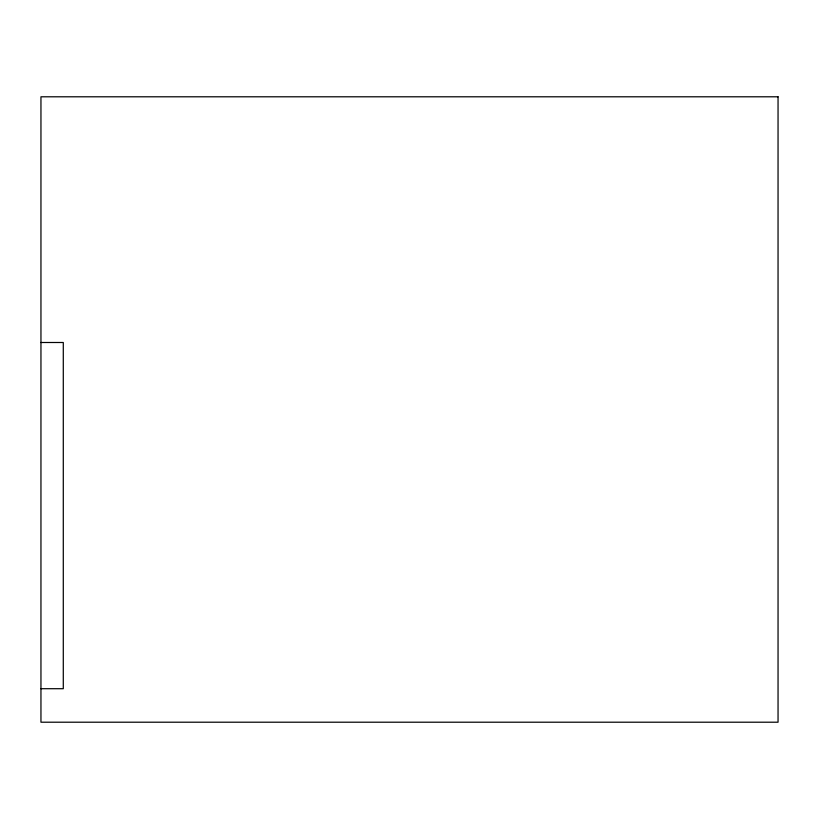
<?xml version="1.0" encoding="UTF-8"?>
<svg xmlns="http://www.w3.org/2000/svg" width="819" height="819" viewBox="0 0 819 819"><rect width="100%" height="100%" fill="white"/><g stroke="black" fill="none" stroke-linecap="round" stroke-linejoin="round"><path stroke-width="1.23" d="M40.95 342.496L63.288 342.496L63.288 688.707L40.95 688.707M778.05 96.796L40.95 96.796L40.95 722.204L778.05 722.204L778.05 96.796"/></g></svg>
